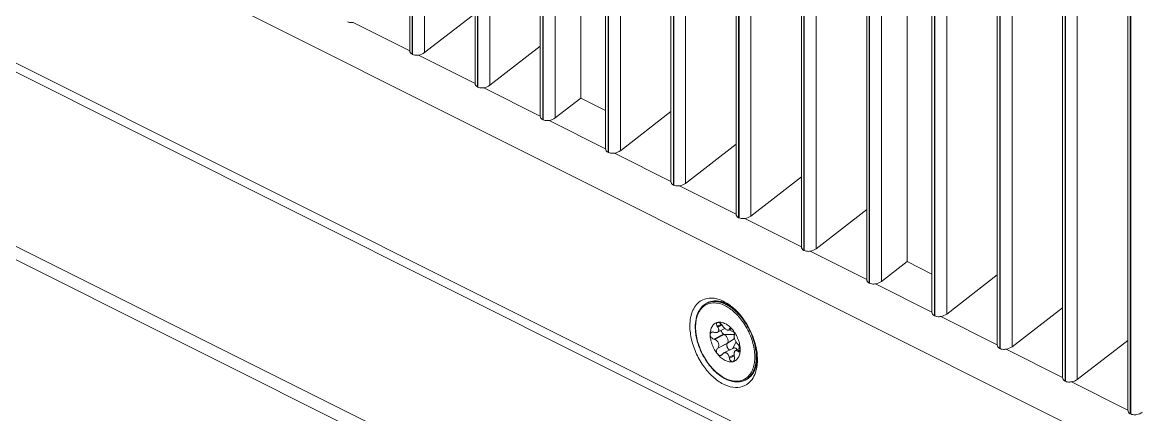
# Model space of a CAD drawing. Header units: millimetres. Extents: x 0 to 2524, y 0 to 1785.
# Drawn here: x 1384.8 to 1468.3, y 663.6 to 692.8 of the extents above; entities that cross this region are included whole.
import ezdxf

# ---------------------------------------------------------------- set-up
doc = ezdxf.new("R2010")
doc.units = ezdxf.units.MM
doc.header["$LTSCALE"] = 0.1
doc.layers.get('0').update_dxf_attribs({"lineweight": 13})

msp = doc.modelspace()

# ---------------------------------------------------------------- linework, layer by layer
for p, q in [((1146.513, 795.068), (1496.223, 620.213)), ((1495.073, 633.748), (1171.501, 795.534)), ((1146.513, 794.082), (1495.486, 619.595)), ((1413.695, 744.959), (1413.695, 690.725)), ((1413.882, 744.865), (1413.882, 690.449)), ((1413.911, 690.435), (1413.911, 744.851)), ((1414.796, 690.574), (1414.796, 744.408)), ((1418.56, 742.526), (1418.56, 688.293)), ((1418.747, 742.433), (1418.747, 688.017)), ((1418.776, 688.002), (1418.776, 742.418)), ((1419.661, 688.141), (1419.661, 741.976)), ((1423.425, 740.094), (1423.425, 685.861)), ((1423.612, 740), (1423.612, 685.584)), ((1423.641, 685.57), (1423.641, 739.986)), ((1424.526, 685.709), (1424.526, 739.543)), ((1426.436, 687.184), (1426.436, 738.588)), ((1428.29, 737.662), (1428.29, 683.428)), ((1428.477, 737.568), (1428.477, 683.152)), ((1428.506, 683.137), (1428.506, 737.553)), ((1429.391, 683.276), (1429.391, 737.111)), ((1433.154, 735.229), (1433.154, 680.996)), ((1433.342, 735.135), (1433.342, 680.719)), ((1433.371, 680.705), (1433.371, 735.121)), ((1434.256, 680.844), (1434.256, 734.678)), ((1438.019, 732.797), (1438.019, 678.563)), ((1438.207, 732.703), (1438.207, 678.287)), ((1438.236, 678.272), (1438.236, 732.688)), ((1439.121, 678.411), (1439.121, 732.246)), ((1442.884, 730.364), (1442.884, 676.131)), ((1443.072, 730.27), (1443.072, 675.854)), ((1443.101, 675.84), (1443.101, 730.256)), ((1443.986, 675.979), (1443.986, 729.813)), ((1447.749, 727.932), (1447.749, 673.698)), ((1447.937, 727.838), (1447.937, 673.422)), ((1447.966, 673.407), (1447.966, 727.823)), ((1448.851, 673.546), (1448.851, 727.381)), ((1450.76, 675.022), (1450.76, 726.426)), ((1452.614, 725.499), (1452.614, 671.266)), ((1452.801, 725.406), (1452.801, 670.99)), ((1452.831, 670.975), (1452.831, 725.391)), ((1453.716, 671.114), (1453.716, 724.949)), ((1457.479, 723.067), (1457.479, 668.833)), ((1457.666, 722.973), (1457.666, 668.557)), ((1457.695, 668.543), (1457.695, 722.959)), ((1458.58, 668.682), (1458.58, 722.516)), ((1462.344, 720.634), (1462.344, 666.401)), ((1462.531, 720.541), (1462.531, 666.125)), ((1462.56, 666.11), (1462.56, 720.526)), ((1463.445, 666.249), (1463.445, 720.084)), ((1467.209, 718.202), (1467.209, 663.969)), ((1467.396, 718.108), (1467.396, 663.692)), ((1467.425, 663.678), (1467.425, 718.094)), ((1485.108, 651.746), (1389.072, 699.763)), ((1418.56, 693.481), (1414.796, 690.574)), ((1379.107, 692.423), (1495.073, 634.44)), ((1409.487, 692.821), (1413.695, 690.717)), ((1413.695, 690.717), (1413.695, 690.726)), ((1413.911, 690.435), (1413.882, 690.449)), ((1414.352, 690.389), (1418.56, 688.285)), ((1423.425, 691.049), (1419.661, 688.141)), ((1418.56, 688.285), (1418.56, 688.293)), ((1418.776, 688.002), (1418.747, 688.017)), ((1419.217, 687.957), (1423.425, 685.852)), ((1426.436, 687.184), (1424.526, 685.709)), ((1426.436, 687.184), (1428.29, 686.257)), ((1423.425, 685.852), (1423.425, 685.861)), ((1423.641, 685.57), (1423.612, 685.584)), ((1424.081, 685.524), (1428.29, 683.42)), ((1433.154, 686.184), (1429.391, 683.276)), ((1438.019, 683.751), (1434.256, 680.844)), ((1428.29, 683.42), (1428.29, 683.428)), ((1428.506, 683.137), (1428.477, 683.152)), ((1428.946, 683.092), (1433.155, 680.988)), ((1442.884, 681.319), (1439.121, 678.411)), ((1433.155, 680.988), (1433.155, 680.996)), ((1433.371, 680.705), (1433.342, 680.719)), ((1433.811, 680.659), (1438.019, 678.555)), ((1447.749, 678.887), (1443.986, 675.979)), ((1438.019, 678.555), (1438.019, 678.563)), ((1438.236, 678.272), (1438.207, 678.287)), ((1438.676, 678.227), (1442.884, 676.123)), ((1442.884, 676.123), (1442.884, 676.131)), ((1443.101, 675.84), (1443.072, 675.854)), ((1443.541, 675.794), (1447.749, 673.69)), ((1450.76, 675.022), (1448.851, 673.546)), ((1450.76, 675.022), (1452.614, 674.095)), ((1447.749, 673.69), (1447.749, 673.698)), ((1457.479, 674.022), (1453.716, 671.114)), ((1447.966, 673.407), (1447.937, 673.422)), ((1448.406, 673.362), (1452.614, 671.258)), ((1435.829, 671.921), (1435.89, 671.952)), ((1452.614, 671.258), (1452.614, 671.266)), ((1462.344, 671.589), (1458.58, 668.682)), ((1436.614, 670.203), (1436.922, 670.357)), ((1436.644, 670.495), (1436.617, 670.486)), ((1452.831, 670.975), (1452.801, 670.99)), ((1453.271, 670.929), (1457.479, 668.825)), ((1436.346, 669.767), (1436.405, 669.749)), ((1436.346, 669.247), (1437.09, 669.62)), ((1436.405, 669.229), (1437.138, 669.596)), ((1436.65, 670.146), (1436.614, 670.203)), ((1437.181, 670.036), (1436.622, 669.757)), ((1436.964, 670.303), (1436.65, 670.146)), ((1436.982, 670.279), (1437.017, 670.222)), ((1437.89, 669.585), (1437.09, 669.62)), ((1437.09, 669.62), (1437.138, 669.596)), ((1437.887, 669.578), (1437.138, 669.596)), ((1437.464, 669.927), (1437.663, 670.026)), ((1437.497, 669.943), (1437.86, 669.769)), ((1437.507, 669.977), (1437.634, 670.04)), ((1437.507, 669.977), (1437.519, 670.01)), ((1437.519, 670.01), (1437.601, 670.051)), ((1437.887, 669.567), (1437.875, 669.534)), ((1436.405, 669.229), (1436.346, 669.247)), ((1436.614, 668.543), (1437.359, 668.915)), ((1436.65, 668.587), (1437.383, 668.954)), ((1437.892, 669.294), (1437.359, 668.915)), ((1437.383, 668.954), (1437.359, 668.915)), ((1437.889, 669.301), (1437.383, 668.954)), ((1438.007, 669.03), (1437.764, 668.546)), ((1438.008, 669.027), (1437.769, 668.549)), ((1438.12, 668.892), (1438.156, 668.862)), ((1438.253, 668.729), (1438.248, 668.537)), ((1438.269, 668.698), (1438.267, 668.547)), ((1457.479, 668.825), (1457.479, 668.833)), ((1467.209, 669.157), (1463.445, 666.249)), ((1436.614, 668.543), (1436.65, 668.587)), ((1437.017, 668.144), (1436.982, 668.099)), ((1437.107, 668.217), (1437.816, 668.572)), ((1437.507, 667.899), (1437.864, 668.077)), ((1437.519, 667.83), (1437.507, 667.899)), ((1437.519, 667.83), (1437.872, 668.006)), ((1437.875, 667.975), (1437.887, 667.906)), ((1438.309, 668.568), (1437.979, 668.402)), ((1438.32, 668.472), (1438.12, 668.372)), ((1438.156, 668.342), (1438.12, 668.372)), ((1438.156, 668.342), (1438.316, 668.422)), ((1457.695, 668.543), (1457.666, 668.557)), ((1458.136, 668.497), (1462.344, 666.393)), ((1437.762, 667.567), (1437.79, 667.577)), ((1437.793, 667.574), (1437.792, 667.574)), ((1438.691, 666.197), (1438.752, 666.228)), ((1462.344, 666.393), (1462.344, 666.401)), ((1462.56, 666.11), (1462.531, 666.125)), ((1463.001, 666.065), (1467.209, 663.96)), ((1467.209, 663.96), (1467.209, 663.969)), ((1467.425, 663.678), (1467.396, 663.692))]:
    msp.add_line(p, q)
for centre, radius, start, end in [((1436.366, 670.847), 1.202, 113.29596, 116.56621), ((1435.415, 668.841), 3.629, 53.10206, 55.91688), ((1435.277, 668.657), 3.859, 51.55716, 53.11529), ((1435.152, 668.499), 4.06, 49.31615, 51.55176), ((1435.304, 668.387), 3.862, 46.173, 48.06536), ((1435.147, 668.225), 4.088, 43.38168, 46.15472), ((1435.065, 668.146), 4.201, 43.11522, 43.38843), ((1435.005, 668.091), 4.283, 41.65421, 43.11028), ((1434.75, 667.873), 4.618, 35.71188, 41.57941), ((1434.744, 667.871), 4.736, 35.7147, 41.58143), ((1438.374, 670.162), 3.4, 180.00056, 180.48613), ((1436.067, 668.534), 2.2, 39.61526, 43.02983), ((1435.575, 667.709), 4.032, 1.4294, 3.78191), ((1437.636, 668.176), 0.622, 281.69703, 284.52359), ((1435.798, 667.715), 3.809, 0.00524, 1.421), ((1438.153, 667.273), 1.203, 296.56819, 299.82335), ((1438.211, 667.31), 1.21, 296.57687, 307.86767), ((1438.096, 667.436), 1.381, 317.68419, 320.55378)]:
    msp.add_arc(centre, radius, start, end)
for centre in [(1414.364, 690.816), (1419.229, 688.384), (1424.094, 685.951), (1428.959, 683.519), (1433.824, 681.086), (1438.688, 678.654), (1443.553, 676.221), (1448.418, 673.789), (1453.283, 671.356), (1458.148, 668.924), (1463.013, 666.491), (1467.878, 664.059)]:
    msp.add_ellipse(centre, major_axis=(0.63, 0.179), ratio=0.634557, start_param=-1.768072, end_param=-1.007079)
for points, knots in [([(1409.487, 692.821), (1409.447, 692.815), (1409.3, 692.8), (1409.143, 692.819), (1409.047, 692.867)], [0, 0, 0, 0, 0.271294, 1, 1, 1, 1]), ([(1413.882, 690.449), (1413.829, 690.476), (1413.735, 690.549), (1413.697, 690.664), (1413.695, 690.717)], [0, 0, 0, 0, 0.526833, 1, 1, 1, 1]), ([(1414.352, 690.389), (1414.312, 690.383), (1414.165, 690.368), (1414.008, 690.386), (1413.911, 690.435)], [0, 0, 0, 0, 0.271294, 1, 1, 1, 1]), ([(1418.747, 688.017), (1418.694, 688.043), (1418.6, 688.117), (1418.561, 688.231), (1418.56, 688.285)], [0, 0, 0, 0, 0.526833, 1, 1, 1, 1]), ([(1419.217, 687.957), (1419.177, 687.951), (1419.03, 687.936), (1418.873, 687.954), (1418.776, 688.002)], [0, 0, 0, 0, 0.271294, 1, 1, 1, 1]), ([(1423.612, 685.584), (1423.559, 685.611), (1423.465, 685.684), (1423.426, 685.799), (1423.425, 685.852)], [0, 0, 0, 0, 0.526833, 1, 1, 1, 1]), ([(1424.081, 685.524), (1424.042, 685.518), (1423.894, 685.503), (1423.738, 685.521), (1423.641, 685.57)], [0, 0, 0, 0, 0.271294, 1, 1, 1, 1]), ([(1428.477, 683.152), (1428.424, 683.179), (1428.33, 683.252), (1428.291, 683.366), (1428.29, 683.42)], [0, 0, 0, 0, 0.526833, 1, 1, 1, 1]), ([(1428.946, 683.092), (1428.906, 683.086), (1428.759, 683.071), (1428.603, 683.089), (1428.506, 683.137)], [0, 0, 0, 0, 0.271294, 1, 1, 1, 1]), ([(1433.342, 680.719), (1433.289, 680.746), (1433.195, 680.82), (1433.156, 680.934), (1433.155, 680.988)], [0, 0, 0, 0, 0.526833, 1, 1, 1, 1]), ([(1433.811, 680.659), (1433.771, 680.653), (1433.624, 680.638), (1433.468, 680.656), (1433.371, 680.705)], [0, 0, 0, 0, 0.271294, 1, 1, 1, 1]), ([(1438.207, 678.287), (1438.153, 678.314), (1438.06, 678.387), (1438.021, 678.502), (1438.019, 678.555)], [0, 0, 0, 0, 0.526833, 1, 1, 1, 1]), ([(1438.676, 678.227), (1438.636, 678.221), (1438.489, 678.206), (1438.333, 678.224), (1438.236, 678.272)], [0, 0, 0, 0, 0.271294, 1, 1, 1, 1]), ([(1443.072, 675.854), (1443.018, 675.881), (1442.925, 675.955), (1442.886, 676.069), (1442.884, 676.123)], [0, 0, 0, 0, 0.526833, 1, 1, 1, 1]), ([(1443.541, 675.794), (1443.501, 675.788), (1443.354, 675.773), (1443.198, 675.792), (1443.101, 675.84)], [0, 0, 0, 0, 0.271294, 1, 1, 1, 1]), ([(1447.937, 673.422), (1447.883, 673.449), (1447.789, 673.522), (1447.751, 673.637), (1447.749, 673.69)], [0, 0, 0, 0, 0.526833, 1, 1, 1, 1]), ([(1448.406, 673.362), (1448.366, 673.356), (1448.219, 673.341), (1448.063, 673.359), (1447.966, 673.407)], [0, 0, 0, 0, 0.271294, 1, 1, 1, 1]), ([(1434.573, 670.233), (1434.573, 670.443), (1434.606, 670.843), (1434.77, 671.392), (1435.046, 671.837), (1435.304, 672.051), (1435.441, 672.129)], [0, 0, 0, 0, 0.28868, 0.548854, 0.782798, 1, 1, 1, 1]), ([(1435.441, 672.129), (1435.578, 672.205), (1435.889, 672.312), (1436.402, 672.309), (1436.938, 672.151), (1437.279, 671.961), (1437.448, 671.847)], [0, 0, 0, 0, 0.220157, 0.453848, 0.71227, 1, 1, 1, 1]), ([(1435.89, 671.952), (1435.98, 671.997), (1436.175, 672.066), (1436.489, 672.1), (1436.819, 672.064), (1437.036, 671.999), (1437.145, 671.957)], [0, 0, 0, 0, 0.23416, 0.475216, 0.729085, 1, 1, 1, 1]), ([(1437.321, 671.861), (1437.198, 671.923), (1436.951, 672.023), (1436.629, 672.083), (1436.384, 672.085), (1436.21, 672.063), (1436.044, 672.02), (1435.94, 671.977), (1435.89, 671.952)], [0, 0, 0, 0, 0.278944, 0.534783, 0.655555, 0.772578, 0.886969, 1, 1, 1, 1]), ([(1437.26, 671.83), (1437.142, 671.889), (1436.907, 671.985), (1436.547, 672.059), (1436.257, 672.053), (1436.041, 672.007), (1435.94, 671.971), (1435.891, 671.95)], [0, 0, 0, 0, 0.278209, 0.534456, 0.772603, 0.887165, 1, 1, 1, 1]), ([(1434.974, 670.162), (1434.974, 670.358), (1434.998, 670.646), (1435.092, 671.008), (1435.188, 671.25), (1435.311, 671.465), (1435.459, 671.652), (1435.632, 671.807), (1435.761, 671.888), (1435.829, 671.921)], [0, 0, 0, 0, 0.285392, 0.417936, 0.543856, 0.663798, 0.778818, 0.890321, 1, 1, 1, 1]), ([(1437.203, 671.733), (1437.066, 671.801), (1436.791, 671.909), (1436.432, 671.96), (1436.164, 671.939), (1435.977, 671.895), (1435.801, 671.824), (1435.639, 671.725), (1435.493, 671.6), (1435.363, 671.45), (1435.252, 671.277), (1435.16, 671.082), (1435.087, 670.868), (1435.016, 670.552), (1434.997, 670.303), (1434.997, 670.134)], [0, 0, 0, 0, 0.134718, 0.256832, 0.314289, 0.370104, 0.425075, 0.480068, 0.535949, 0.593509, 0.653412, 0.716168, 0.782107, 0.851412, 1, 1, 1, 1]), ([(1437.885, 671.26), (1437.778, 671.355), (1437.561, 671.529), (1437.323, 671.673), (1437.203, 671.733)], [0, 0, 0, 0, 0.516834, 1, 1, 1, 1]), ([(1437.614, 671.619), (1437.585, 671.639), (1437.47, 671.716), (1437.351, 671.785), (1437.26, 671.83)], [0, 0, 0, 0, 0.25686, 1, 1, 1, 1]), ([(1437.675, 671.65), (1437.646, 671.67), (1437.532, 671.747), (1437.412, 671.815), (1437.321, 671.861)], [0, 0, 0, 0, 0.25686, 1, 1, 1, 1]), ([(1437.959, 671.345), (1437.931, 671.37), (1437.82, 671.467), (1437.704, 671.557), (1437.614, 671.619)], [0, 0, 0, 0, 0.255737, 1, 1, 1, 1]), ([(1437.799, 671.578), (1438.317, 671.133), (1439.146, 670), (1439.554, 668.657), (1439.599, 667.975)], [0, 0, 0, 0, 0.499998, 1, 1, 1, 1]), ([(1438.287, 671.015), (1438.261, 671.044), (1438.156, 671.159), (1438.045, 671.268), (1437.959, 671.345)], [0, 0, 0, 0, 0.254414, 1, 1, 1, 1]), ([(1452.801, 670.99), (1452.748, 671.016), (1452.654, 671.09), (1452.616, 671.204), (1452.614, 671.258)], [0, 0, 0, 0, 0.526833, 1, 1, 1, 1]), ([(1436.086, 669.589), (1436.086, 669.702), (1436.102, 669.867), (1436.166, 670.069), (1436.231, 670.199), (1436.312, 670.308), (1436.41, 670.397), (1436.521, 670.461), (1436.603, 670.487), (1436.644, 670.495)], [0, 0, 0, 0, 0.292489, 0.425478, 0.549994, 0.667323, 0.77954, 0.889431, 1, 1, 1, 1]), ([(1436.617, 670.486), (1436.608, 670.481), (1436.591, 670.469), (1436.571, 670.443), (1436.56, 670.411), (1436.555, 670.359), (1436.57, 670.286), (1436.597, 670.231), (1436.614, 670.203)], [0, 0, 0, 0, 0.097885, 0.196945, 0.302948, 0.419624, 0.688587, 1, 1, 1, 1]), ([(1436.644, 670.495), (1436.684, 670.503), (1436.766, 670.512), (1436.893, 670.504), (1437.025, 670.474), (1437.208, 670.405), (1437.436, 670.266), (1437.597, 670.118), (1437.675, 670.035)], [0, 0, 0, 0, 0.102583, 0.210144, 0.32398, 0.444974, 0.708853, 1, 1, 1, 1]), ([(1436.982, 670.279), (1436.961, 670.312), (1436.912, 670.374), (1436.839, 670.437), (1436.775, 670.473), (1436.717, 670.496), (1436.672, 670.501), (1436.644, 670.495)], [0, 0, 0, 0, 0.280746, 0.557076, 0.685088, 0.802432, 1, 1, 1, 1]), ([(1439.382, 668.363), (1439.359, 668.555), (1439.283, 668.942), (1439.094, 669.509), (1438.835, 670.059), (1438.618, 670.404), (1438.5, 670.568)], [0, 0, 0, 0, 0.24093, 0.491799, 0.746855, 1, 1, 1, 1]), ([(1439.495, 668.375), (1439.471, 668.571), (1439.393, 668.968), (1439.199, 669.55), (1438.933, 670.114), (1438.711, 670.468), (1438.59, 670.636)], [0, 0, 0, 0, 0.240938, 0.491809, 0.746861, 1, 1, 1, 1]), ([(1453.271, 670.929), (1453.231, 670.923), (1453.084, 670.908), (1452.927, 670.927), (1452.831, 670.975)], [0, 0, 0, 0, 0.271294, 1, 1, 1, 1]), ([(1439.208, 666.249), (1439.07, 666.056), (1438.698, 665.721), (1437.93, 665.588), (1437.116, 665.826), (1436.324, 666.366), (1435.612, 667.154), (1435.043, 668.116), (1434.671, 669.16), (1434.573, 669.884), (1434.573, 670.233)], [0, 0, 0, 0, 0.093914, 0.18813, 0.295826, 0.421919, 0.563565, 0.713337, 0.861833, 1, 1, 1, 1]), ([(1438.691, 666.197), (1438.606, 666.154), (1438.423, 666.088), (1438.128, 666.051), (1437.819, 666.075), (1437.502, 666.158), (1437.182, 666.298), (1436.866, 666.49), (1436.557, 666.732), (1436.263, 667.018), (1435.988, 667.343), (1435.737, 667.701), (1435.515, 668.085), (1435.327, 668.487), (1435.175, 668.9), (1435.063, 669.316), (1434.993, 669.727), (1434.975, 670), (1434.974, 670.133)], [0, 0, 0, 0, 0.046162, 0.093539, 0.14319, 0.195908, 0.252154, 0.312065, 0.375489, 0.442037, 0.511131, 0.58206, 0.65402, 0.726157, 0.797611, 0.867553, 0.935227, 1, 1, 1, 1]), ([(1434.997, 670.134), (1434.997, 669.96), (1435.025, 669.602), (1435.14, 669.064), (1435.324, 668.524), (1435.573, 668.003), (1435.877, 667.516), (1436.226, 667.08), (1436.608, 666.71), (1437.011, 666.419), (1437.362, 666.247), (1437.64, 666.16), (1437.84, 666.121), (1438.035, 666.108), (1438.223, 666.121), (1438.402, 666.159), (1438.571, 666.222), (1438.728, 666.31), (1438.871, 666.422), (1438.999, 666.557), (1439.112, 666.713), (1439.207, 666.89), (1439.314, 667.155), (1439.362, 667.371), (1439.382, 667.519)], [0, 0, 0, 0, 0.068636, 0.141294, 0.216628, 0.293067, 0.36896, 0.442698, 0.512838, 0.578246, 0.638256, 0.666243, 0.692947, 0.718503, 0.743108, 0.767017, 0.790534, 0.813988, 0.837717, 0.862037, 0.887221, 0.913488, 0.940997, 1, 1, 1, 1]), ([(1436.18, 669.76), (1436.166, 669.753), (1436.139, 669.734), (1436.108, 669.693), (1436.09, 669.644), (1436.086, 669.608), (1436.086, 669.589)], [0, 0, 0, 0, 0.236599, 0.476208, 0.728722, 1, 1, 1, 1]), ([(1436.644, 668.125), (1436.558, 668.229), (1436.403, 668.455), (1436.227, 668.823), (1436.115, 669.205), (1436.086, 669.464), (1436.086, 669.589)], [0, 0, 0, 0, 0.254359, 0.512919, 0.764766, 1, 1, 1, 1]), ([(1436.086, 669.589), (1436.086, 669.553), (1436.101, 669.478), (1436.158, 669.376), (1436.241, 669.294), (1436.31, 669.258), (1436.346, 669.247)], [0, 0, 0, 0, 0.239462, 0.49734, 0.756045, 1, 1, 1, 1]), ([(1436.346, 669.767), (1436.317, 669.776), (1436.273, 669.782), (1436.217, 669.775), (1436.192, 669.766), (1436.18, 669.76)], [0, 0, 0, 0, 0.525273, 0.767904, 1, 1, 1, 1]), ([(1436.405, 669.749), (1436.424, 669.743), (1436.463, 669.734), (1436.52, 669.731), (1436.574, 669.738), (1436.607, 669.749), (1436.622, 669.757)], [0, 0, 0, 0, 0.273271, 0.531241, 0.772973, 1, 1, 1, 1]), ([(1436.622, 669.757), (1436.637, 669.764), (1436.664, 669.782), (1436.696, 669.819), (1436.716, 669.865), (1436.724, 669.916), (1436.721, 669.972), (1436.702, 670.052), (1436.673, 670.109), (1436.65, 670.146)], [0, 0, 0, 0, 0.11066, 0.218773, 0.328694, 0.444664, 0.569516, 0.704271, 1, 1, 1, 1]), ([(1437.09, 669.62), (1437.067, 669.631), (1437.022, 669.663), (1436.965, 669.728), (1436.919, 669.805), (1436.898, 669.862), (1436.89, 669.891)], [0, 0, 0, 0, 0.224639, 0.474754, 0.738214, 1, 1, 1, 1]), ([(1437.181, 670.035), (1437.149, 670.061), (1437.09, 670.12), (1437.039, 670.187), (1437.017, 670.222)], [0, 0, 0, 0, 0.500571, 1, 1, 1, 1]), ([(1437.383, 668.954), (1437.396, 668.975), (1437.415, 669.026), (1437.424, 669.111), (1437.413, 669.205), (1437.385, 669.302), (1437.34, 669.395), (1437.283, 669.479), (1437.215, 669.548), (1437.164, 669.583), (1437.138, 669.596)], [0, 0, 0, 0, 0.100163, 0.214155, 0.341032, 0.476829, 0.616268, 0.753439, 0.882721, 1, 1, 1, 1]), ([(1437.464, 669.927), (1437.457, 669.923), (1437.439, 669.917), (1437.41, 669.916), (1437.377, 669.921), (1437.326, 669.938), (1437.258, 669.974), (1437.207, 670.012), (1437.181, 670.035)], [0, 0, 0, 0, 0.081289, 0.172033, 0.275865, 0.394549, 0.674735, 1, 1, 1, 1]), ([(1437.507, 669.977), (1437.503, 669.966), (1437.492, 669.946), (1437.474, 669.932), (1437.464, 669.927)], [0, 0, 0, 0, 0.516987, 1, 1, 1, 1]), ([(1437.551, 670.048), (1437.544, 670.044), (1437.531, 670.033), (1437.522, 670.018), (1437.519, 670.01)], [0, 0, 0, 0, 0.479654, 1, 1, 1, 1]), ([(1437.663, 670.026), (1437.653, 670.033), (1437.633, 670.044), (1437.602, 670.054), (1437.575, 670.056), (1437.558, 670.051), (1437.551, 670.048)], [0, 0, 0, 0, 0.309007, 0.574685, 0.801106, 1, 1, 1, 1]), ([(1437.762, 669.937), (1437.747, 669.955), (1437.716, 669.987), (1437.681, 670.015), (1437.663, 670.026)], [0, 0, 0, 0, 0.531627, 1, 1, 1, 1]), ([(1437.887, 669.567), (1437.891, 669.577), (1437.895, 669.601), (1437.895, 669.641), (1437.888, 669.686), (1437.869, 669.755), (1437.83, 669.842), (1437.787, 669.906), (1437.762, 669.937)], [0, 0, 0, 0, 0.081914, 0.180348, 0.294769, 0.423159, 0.707611, 1, 1, 1, 1]), ([(1437.762, 669.937), (1437.848, 669.832), (1438.004, 669.607), (1438.18, 669.238), (1438.292, 668.857), (1438.32, 668.597), (1438.32, 668.472)], [0, 0, 0, 0, 0.254359, 0.512919, 0.764766, 1, 1, 1, 1]), ([(1438.12, 668.892), (1438.099, 668.908), (1438.06, 668.95), (1438.008, 669.025), (1437.959, 669.113), (1437.918, 669.208), (1437.887, 669.303), (1437.867, 669.392), (1437.861, 669.468), (1437.868, 669.515), (1437.875, 669.534)], [0, 0, 0, 0, 0.110696, 0.240625, 0.384178, 0.53292, 0.676665, 0.805968, 0.914467, 1, 1, 1, 1]), ([(1436.405, 669.229), (1436.468, 669.21), (1436.559, 669.156), (1436.649, 669.052), (1436.698, 668.958), (1436.724, 668.857), (1436.724, 668.757), (1436.7, 668.664), (1436.669, 668.61), (1436.65, 668.587)], [0, 0, 0, 0, 0.249375, 0.381505, 0.514159, 0.64429, 0.769426, 0.888065, 1, 1, 1, 1]), ([(1437.542, 668.434), (1437.522, 668.443), (1437.484, 668.47), (1437.433, 668.521), (1437.39, 668.584), (1437.357, 668.654), (1437.336, 668.727), (1437.326, 668.815), (1437.338, 668.881), (1437.359, 668.915)], [0, 0, 0, 0, 0.117575, 0.247234, 0.384697, 0.524378, 0.660423, 0.787463, 1, 1, 1, 1]), ([(1438.31, 668.567), (1438.304, 668.598), (1438.288, 668.657), (1438.252, 668.739), (1438.208, 668.809), (1438.174, 668.847), (1438.156, 668.862)], [0, 0, 0, 0, 0.274561, 0.545123, 0.791997, 1, 1, 1, 1]), ([(1457.666, 668.557), (1457.613, 668.584), (1457.519, 668.657), (1457.481, 668.772), (1457.479, 668.825)], [0, 0, 0, 0, 0.526833, 1, 1, 1, 1]), ([(1436.614, 668.543), (1436.593, 668.516), (1436.562, 668.45), (1436.553, 668.338), (1436.58, 668.224), (1436.62, 668.155), (1436.644, 668.125)], [0, 0, 0, 0, 0.226942, 0.475503, 0.738548, 1, 1, 1, 1]), ([(1436.644, 668.125), (1436.662, 668.103), (1436.702, 668.066), (1436.773, 668.03), (1436.847, 668.02), (1436.894, 668.033), (1436.914, 668.044)], [0, 0, 0, 0, 0.278794, 0.535291, 0.771972, 1, 1, 1, 1]), ([(1437.762, 667.567), (1437.719, 667.558), (1437.628, 667.549), (1437.489, 667.561), (1437.344, 667.599), (1437.198, 667.661), (1437.053, 667.746), (1436.858, 667.892), (1436.726, 668.027), (1436.644, 668.125)], [0, 0, 0, 0, 0.100852, 0.207172, 0.320423, 0.441479, 0.570535, 0.707242, 1, 1, 1, 1]), ([(1436.914, 668.044), (1436.927, 668.05), (1436.952, 668.066), (1436.972, 668.087), (1436.982, 668.099)], [0, 0, 0, 0, 0.491084, 1, 1, 1, 1]), ([(1437.017, 668.144), (1437.03, 668.159), (1437.057, 668.187), (1437.09, 668.209), (1437.107, 668.217)], [0, 0, 0, 0, 0.51023, 1, 1, 1, 1]), ([(1437.107, 668.217), (1437.126, 668.227), (1437.168, 668.241), (1437.234, 668.243), (1437.3, 668.224), (1437.361, 668.185), (1437.413, 668.13), (1437.471, 668.037), (1437.497, 667.955), (1437.507, 667.899)], [0, 0, 0, 0, 0.109461, 0.218418, 0.33058, 0.449317, 0.576567, 0.712229, 1, 1, 1, 1]), ([(1437.79, 667.577), (1437.801, 667.582), (1437.821, 667.596), (1437.846, 667.625), (1437.867, 667.661), (1437.888, 667.72), (1437.899, 667.803), (1437.893, 667.872), (1437.887, 667.906)], [0, 0, 0, 0, 0.096427, 0.2004, 0.313931, 0.437364, 0.708911, 1, 1, 1, 1]), ([(1438.32, 668.472), (1438.32, 668.363), (1438.305, 668.203), (1438.245, 668.006), (1438.184, 667.878), (1438.107, 667.769), (1438.016, 667.68), (1437.91, 667.613), (1437.833, 667.584), (1437.793, 667.574)], [0, 0, 0, 0, 0.292043, 0.425248, 0.550191, 0.667997, 0.780507, 0.890228, 1, 1, 1, 1]), ([(1437.94, 668.582), (1437.919, 668.587), (1437.886, 668.591), (1437.844, 668.584), (1437.825, 668.577), (1437.816, 668.572)], [0, 0, 0, 0, 0.520186, 0.762961, 1, 1, 1, 1]), ([(1437.979, 668.402), (1437.967, 668.397), (1437.945, 668.38), (1437.918, 668.344), (1437.895, 668.298), (1437.878, 668.243), (1437.867, 668.181), (1437.861, 668.091), (1437.867, 668.021), (1437.875, 667.975)], [0, 0, 0, 0, 0.083137, 0.178761, 0.289183, 0.4138, 0.55033, 0.6957, 1, 1, 1, 1]), ([(1438.113, 668.47), (1438.088, 668.497), (1438.035, 668.543), (1437.971, 668.574), (1437.94, 668.582)], [0, 0, 0, 0, 0.534828, 1, 1, 1, 1]), ([(1438.12, 668.372), (1438.108, 668.381), (1438.086, 668.397), (1438.049, 668.412), (1438.012, 668.415), (1437.989, 668.408), (1437.979, 668.402)], [0, 0, 0, 0, 0.288082, 0.541806, 0.772346, 1, 1, 1, 1]), ([(1438.156, 668.342), (1438.164, 668.335), (1438.181, 668.323), (1438.208, 668.312), (1438.235, 668.31), (1438.252, 668.315), (1438.259, 668.318)], [0, 0, 0, 0, 0.294551, 0.551982, 0.781276, 1, 1, 1, 1]), ([(1438.259, 668.318), (1438.269, 668.323), (1438.288, 668.339), (1438.307, 668.375), (1438.318, 668.42), (1438.32, 668.454), (1438.32, 668.472)], [0, 0, 0, 0, 0.190975, 0.416283, 0.686233, 1, 1, 1, 1]), ([(1438.32, 668.472), (1438.32, 668.48), (1438.319, 668.512), (1438.315, 668.544), (1438.31, 668.567)], [0, 0, 0, 0, 0.238011, 1, 1, 1, 1]), ([(1438.751, 666.229), (1438.812, 666.264), (1438.928, 666.345), (1439.083, 666.497), (1439.216, 666.679), (1439.368, 666.963), (1439.466, 667.291), (1439.514, 667.644), (1439.522, 667.832), (1439.522, 667.928)], [0, 0, 0, 0, 0.107509, 0.217606, 0.33198, 0.451961, 0.711547, 0.852303, 1, 1, 1, 1]), ([(1439.162, 666.559), (1439.232, 666.643), (1439.355, 666.835), (1439.486, 667.165), (1439.565, 667.538), (1439.583, 667.802), (1439.584, 667.938)], [0, 0, 0, 0, 0.222615, 0.462293, 0.721342, 1, 1, 1, 1]), ([(1439.409, 667.928), (1439.409, 667.963), (1439.407, 668.109), (1439.395, 668.254), (1439.382, 668.363)], [0, 0, 0, 0, 0.244432, 1, 1, 1, 1]), ([(1439.382, 667.519), (1439.387, 667.552), (1439.403, 667.688), (1439.409, 667.824), (1439.409, 667.928)], [0, 0, 0, 0, 0.24358, 1, 1, 1, 1]), ([(1439.522, 667.928), (1439.522, 667.964), (1439.52, 668.114), (1439.508, 668.263), (1439.495, 668.375)], [0, 0, 0, 0, 0.244425, 1, 1, 1, 1]), ([(1458.136, 668.497), (1458.096, 668.491), (1457.949, 668.476), (1457.792, 668.494), (1457.695, 668.543)], [0, 0, 0, 0, 0.271294, 1, 1, 1, 1]), ([(1437.519, 667.83), (1437.526, 667.792), (1437.548, 667.72), (1437.597, 667.641), (1437.646, 667.596), (1437.684, 667.574), (1437.723, 667.563), (1437.749, 667.564), (1437.762, 667.567)], [0, 0, 0, 0, 0.297992, 0.57064, 0.692364, 0.803082, 0.904393, 1, 1, 1, 1]), ([(1439.582, 667.585), (1439.562, 667.433), (1439.499, 667.143), (1439.351, 666.81), (1439.196, 666.586), (1439.064, 666.442), (1438.916, 666.32), (1438.808, 666.256), (1438.752, 666.228)], [0, 0, 0, 0, 0.278338, 0.534003, 0.654847, 0.77204, 0.886673, 1, 1, 1, 1]), ([(1439.607, 667.716), (1439.607, 667.574), (1439.579, 667.065), (1439.422, 666.549), (1439.208, 666.249)], [0, 0, 0, 0, 0.278051, 1, 1, 1, 1]), ([(1438.954, 666.355), (1438.968, 666.366), (1439.026, 666.413), (1439.079, 666.465), (1439.117, 666.506)], [0, 0, 0, 0, 0.247404, 1, 1, 1, 1]), ([(1462.531, 666.125), (1462.478, 666.151), (1462.384, 666.225), (1462.345, 666.339), (1462.344, 666.393)], [0, 0, 0, 0, 0.526833, 1, 1, 1, 1]), ([(1463.001, 666.065), (1462.961, 666.058), (1462.814, 666.043), (1462.657, 666.062), (1462.56, 666.11)], [0, 0, 0, 0, 0.271294, 1, 1, 1, 1]), ([(1467.396, 663.692), (1467.343, 663.719), (1467.249, 663.792), (1467.21, 663.907), (1467.209, 663.96)], [0, 0, 0, 0, 0.526833, 1, 1, 1, 1]), ([(1467.866, 663.632), (1467.826, 663.626), (1467.678, 663.611), (1467.522, 663.629), (1467.425, 663.678)], [0, 0, 0, 0, 0.271294, 1, 1, 1, 1])]:
    msp.add_open_spline(points, degree=3, knots=knots)

doc.saveas('drawing.dxf')
